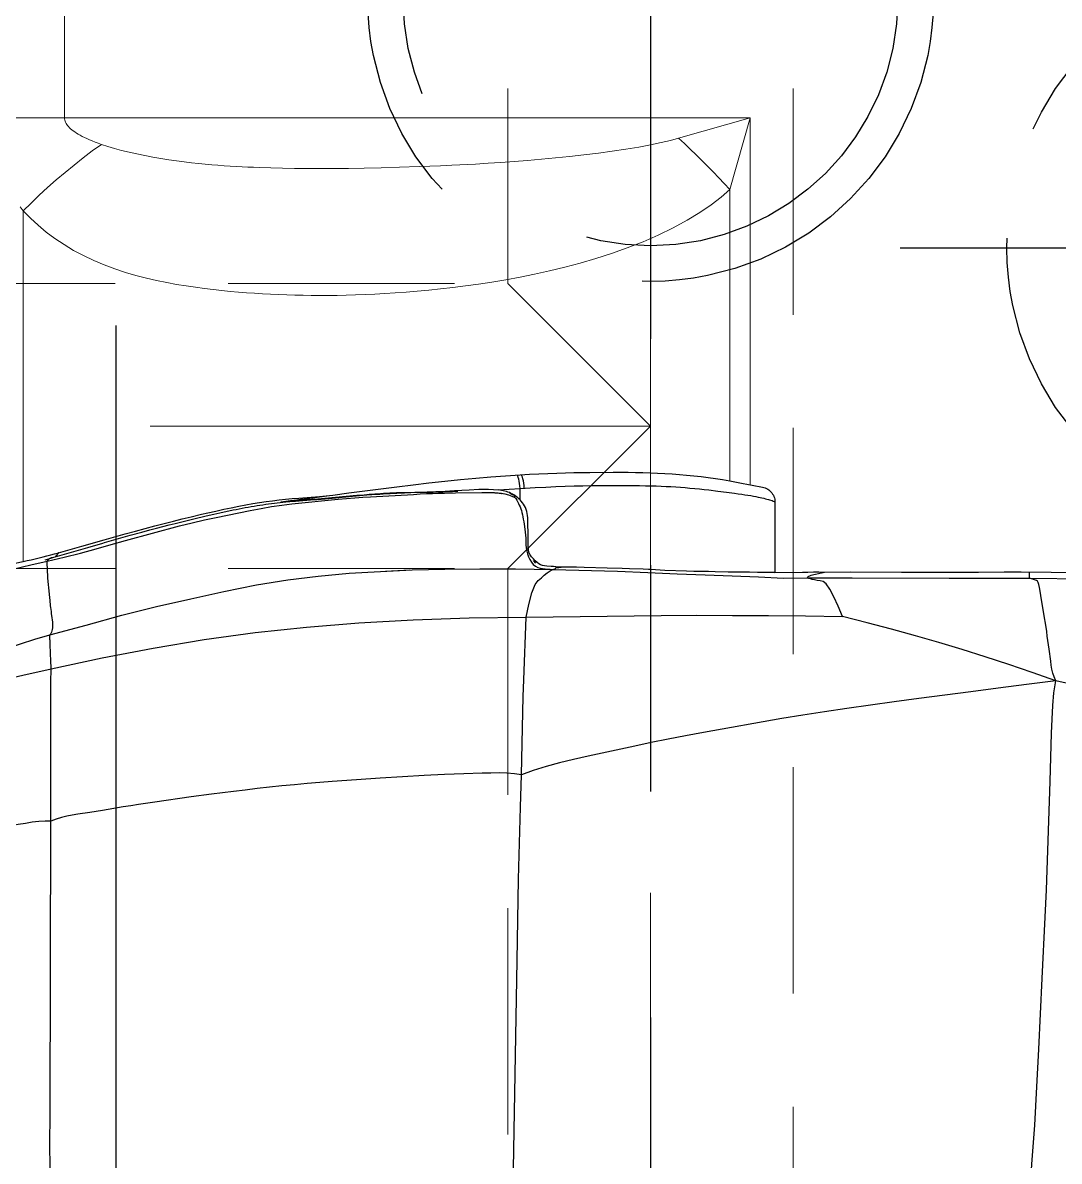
# Model space of a CAD drawing. Header units: inches. Extents: x 133169 to 134399, y -43543 to -42673.
# Drawn here: x 134156.9 to 134185.98, y -42825.94 to -42793.99 of the extents above; entities that cross this region are included whole.
import ezdxf

# ---------------------------------------------------------------- set-up
doc = ezdxf.new("R2010")
doc.units = ezdxf.units.IN
doc.header["$LTSCALE"] = 2
doc.header["$MEASUREMENT"] = 0
for name, pattern in [('ACAD_ISO08W100', [36, 24, -3, 6, -3]), ('CENTER', [50.8, 31.75, -6.35, 6.35, -6.35]), ('DASHED', [0.75, 0.5, -0.25]), ('HIDDEN', [9.525, 6.35, -3.175])]:
    doc.linetypes.add(name, pattern=pattern)
doc.layers.get('0').update_dxf_attribs({"linetype": 'CONTINUOUS'})
for name, color, linetype in [('CAV-COR', 1, 'CONTINUOUS'), ('CL', 1, 'ACAD_ISO08W100'), ('DEFAULT_1', 7, 'CENTER'), ('wr2', 41, 'DASHED')]:
    doc.layers.add(name, color=color, linetype=linetype)
doc.layers.add('WR', color=122, linetype='HIDDEN', lineweight=18)
doc.layers.add('枕位', color=75, linetype='CONTINUOUS', lineweight=15)

# ---------------------------------------------------------------- blocks, each defined once
blk = doc.blocks.new('20160906.181043')
at = {"layer": 'WR', "linetype": 'HIDDEN', "ltscale": 0.5}
for p, q in [((0, -59), (0, 0)), ((-8, -82), (-8, -8)), ((65, -59), (0, -59)), ((0, -82), (0, -67)), ((65, -67), (0, -67))]:
    blk.add_line(p, q, dxfattribs=at)
at = {"layer": 'WR', "linetype": 'CENTER', "ltscale": 0.5}
blk.add_line((-4, -88), (-4, -4), dxfattribs=at)
at = {"layer": 'WR', "linetype": 'ByBlock'}
for p, q in [((-4, -63), (0, -59)), ((0, -67), (-4, -63))]:
    blk.add_line(p, q, dxfattribs=at)
at = {"layer": 'WR', "linetype": 'CENTER', "ltscale": 0.3}
blk.add_line((71, -63), (-4, -63), dxfattribs=at)
blk = doc.blocks.new('20160906.172418')
at = {"layer": 'wr2', "linetype": 'CENTER', "ltscale": 0.15}
for p, q in [((0, -11), (0, 11)), ((11, 0), (-11, 0))]:
    blk.add_line(p, q, dxfattribs=at)
at = {"layer": 'wr2', "linetype": 'HIDDEN', "ltscale": 0.5}
for radius in [8, 5.5, 4]:
    blk.add_circle((0, 0), radius, dxfattribs=at)
blk = doc.blocks.new('20160906.181124')
at = {"layer": 'wr2', "linetype": 'ByBlock'}
blk.add_blockref('20160906.172418', (77, -100), dxfattribs=at)

msp = doc.modelspace()

# ---------------------------------------------------------------- linework, layer by layer
at = {"color": 8, "linetype": 'HIDDEN'}
for radius in [7.938, 6.938]:
    msp.add_circle((134174.511, -42793.306), radius, dxfattribs=at)
at = {"layer": 'CAV-COR', "linetype": 'ByBlock'}
for p, q in [((134172.355, -42806.611), (134172.81, -42806.604)), ((134176.732, -42806.841), (134176.921, -42806.876)), ((134165.028, -42807.315), (134165.424, -42807.264)), ((134165.218, -42807.278), (134165.6, -42807.245)), ((134165.372, -42807.33), (134166.272, -42807.248)), ((134165.384, -42807.344), (134166.349, -42807.256)), ((134166.272, -42807.248), (134166.474, -42807.23)), ((134166.349, -42807.256), (134166.553, -42807.238)), ((134166.474, -42807.23), (134166.619, -42807.218)), ((134166.553, -42807.238), (134166.686, -42807.228)), ((134166.619, -42807.218), (134166.771, -42807.207)), ((134166.653, -42807.289), (134167.857, -42807.22)), ((134166.686, -42807.228), (134166.818, -42807.218)), ((134166.818, -42807.218), (134166.916, -42807.211)), ((134166.916, -42807.211), (134167.013, -42807.204)), ((134167.013, -42807.204), (134167.109, -42807.198)), ((134167.109, -42807.198), (134167.204, -42807.193)), ((134167.204, -42807.193), (134167.298, -42807.188)), ((134167.298, -42807.188), (134167.391, -42807.184)), ((134167.38, -42807.171), (134167.579, -42807.164)), ((134167.391, -42807.184), (134167.483, -42807.181)), ((134167.483, -42807.181), (134167.603, -42807.176)), ((134167.579, -42807.164), (134167.9, -42807.155)), ((134167.603, -42807.176), (134167.781, -42807.171)), ((134167.781, -42807.171), (134168.177, -42807.161)), ((134167.9, -42807.155), (134168.246, -42807.146)), ((134168.177, -42807.161), (134168.415, -42807.155)), ((134168.246, -42807.146), (134168.49, -42807.138)), ((134168.415, -42807.155), (134168.952, -42807.138)), ((134168.49, -42807.138), (134168.744, -42807.128)), ((134168.726, -42807.183), (134169.036, -42807.177)), ((134168.744, -42807.128), (134169.008, -42807.116)), ((134168.952, -42807.138), (134169.047, -42807.135)), ((134169.008, -42807.116), (134169.418, -42807.093)), ((134169.036, -42807.177), (134169.774, -42807.166)), ((134170.118, -42807.172), (134170.125, -42807.173)), ((134170.118, -42807.172), (134170.186, -42807.177)), ((134170.125, -42807.173), (134170.139, -42807.174)), ((134170.147, -42807.174), (134170.167, -42807.176)), ((134170.167, -42807.176), (134170.189, -42807.177)), ((134170.186, -42807.177), (134170.309, -42807.19)), ((134170.189, -42807.177), (134170.213, -42807.18)), ((134170.213, -42807.18), (134170.239, -42807.182)), ((134170.233, -42807.092), (134170.548, -42807.071)), ((134170.309, -42807.19), (134170.379, -42807.201)), ((134170.329, -42807.193), (134170.342, -42807.195)), ((134170.379, -42807.201), (134170.422, -42807.209)), ((134170.422, -42807.209), (134170.526, -42807.236)), ((134170.526, -42807.236), (134170.618, -42807.269)), ((134170.548, -42807.071), (134170.85, -42807.052)), ((134170.574, -42807.2), (134170.562, -42807.19)), ((134170.587, -42807.21), (134170.574, -42807.2)), ((134170.618, -42807.269), (134170.699, -42807.31)), ((134170.638, -42807.229), (134170.636, -42807.228)), ((134170.641, -42807.23), (134170.639, -42807.229)), ((134170.85, -42807.377), (134170.85, -42807.052)), ((134172.843, -42806.976), (134173.274, -42806.973)), ((134173.274, -42806.973), (134173.671, -42806.972)), ((134176.145, -42807.097), (134176.4, -42807.128)), ((134176.4, -42807.128), (134176.644, -42807.158)), ((134177.364, -42806.963), (134177.653, -42807.019)), ((134163.056, -42807.609), (134163.139, -42807.593)), ((134163.139, -42807.593), (134163.222, -42807.578)), ((134163.222, -42807.578), (134163.304, -42807.564)), ((134163.304, -42807.564), (134163.387, -42807.55)), ((134163.387, -42807.55), (134163.469, -42807.536)), ((134163.469, -42807.536), (134163.551, -42807.523)), ((134163.551, -42807.523), (134163.632, -42807.511)), ((134163.632, -42807.511), (134163.714, -42807.5)), ((134163.714, -42807.5), (134163.795, -42807.489)), ((134163.795, -42807.489), (134163.875, -42807.478)), ((134163.875, -42807.478), (134163.956, -42807.469)), ((134163.956, -42807.469), (134164.036, -42807.459)), ((134164.036, -42807.459), (134164.115, -42807.451)), ((134164.115, -42807.451), (134164.195, -42807.443)), ((134164.139, -42807.43), (134164.275, -42807.411)), ((134164.159, -42807.429), (134164.183, -42807.426)), ((134164.165, -42807.523), (134164.446, -42807.49)), ((134164.183, -42807.426), (134164.337, -42807.413)), ((134164.195, -42807.443), (134164.274, -42807.435)), ((134164.274, -42807.435), (134164.392, -42807.425)), ((134164.275, -42807.411), (134164.404, -42807.393)), ((134164.337, -42807.413), (134164.454, -42807.403)), ((134164.392, -42807.425), (134164.549, -42807.412)), ((134164.404, -42807.393), (134164.582, -42807.37)), ((134164.454, -42807.403), (134164.638, -42807.388)), ((134164.549, -42807.412), (134164.972, -42807.379)), ((134164.582, -42807.37), (134164.687, -42807.357)), ((134164.638, -42807.388), (134165.004, -42807.36)), ((134164.646, -42807.323), (134165.218, -42807.278)), ((134164.687, -42807.357), (134164.877, -42807.334)), ((134164.877, -42807.334), (134165.028, -42807.315)), ((134164.972, -42807.379), (134165.161, -42807.364)), ((134165.004, -42807.36), (134165.176, -42807.346)), ((134165.161, -42807.364), (134165.384, -42807.344)), ((134165.176, -42807.346), (134165.372, -42807.33)), ((134178.002, -42807.429), (134178.002, -42809.418)), ((134161.394, -42807.98), (134161.696, -42807.908)), ((134161.617, -42807.849), (134161.909, -42807.78)), ((134161.696, -42807.908), (134162.04, -42807.826)), ((134162.04, -42807.826), (134162.254, -42807.777)), ((134162.254, -42807.777), (134162.424, -42807.739)), ((134162.424, -42807.739), (134162.551, -42807.711)), ((134162.551, -42807.711), (134162.678, -42807.684)), ((134162.678, -42807.684), (134162.804, -42807.658)), ((134162.804, -42807.658), (134162.888, -42807.641)), ((134162.888, -42807.641), (134162.972, -42807.625)), ((134162.972, -42807.625), (134163.056, -42807.609)), ((134160.238, -42808.28), (134160.465, -42808.218)), ((134160.465, -42808.218), (134160.645, -42808.17)), ((134160.645, -42808.17), (134160.824, -42808.123)), ((134160.824, -42808.123), (134161, -42808.078)), ((134161, -42808.078), (134161.176, -42808.034)), ((134161.176, -42808.034), (134161.394, -42807.98)), ((134158.557, -42808.676), (134159.182, -42808.498)), ((134159.192, -42808.573), (134159.914, -42808.369)), ((134159.914, -42808.369), (134160.238, -42808.28)), ((134157.874, -42808.957), (134158.722, -42808.708)), ((134157.896, -42808.862), (134158.557, -42808.676)), ((134155.89, -42809.315), (134156.911, -42809.104)), ((134157.124, -42809.197), (134157.578, -42809.093)), ((134157.523, -42809.054), (134157.589, -42809.037)), ((134157.589, -42809.037), (134157.654, -42809.02)), ((134157.654, -42809.02), (134157.711, -42809.004)), ((134157.711, -42809.004), (134157.769, -42808.987)), ((134157.717, -42808.999), (134157.715, -42809)), ((134157.769, -42808.987), (134157.874, -42808.957)), ((134171.283, -42809.152), (134171.284, -42809.153)), ((134171.285, -42809.153), (134171.285, -42809.154)), ((134157.582, -42809.332), (134157.584, -42809.399)), ((134166.935, -42809.384), (134167.819, -42809.343)), ((134167.073, -42809.375), (134167.753, -42809.343)), ((134167.755, -42809.343), (134167.757, -42809.343)), ((134171.766, -42809.325), (134173.58, -42809.375)), ((134173.297, -42809.288), (134172.653, -42809.269)), ((134173.58, -42809.375), (134174.436, -42809.409)), ((134174.301, -42809.324), (134173.921, -42809.313)), ((134174.458, -42809.33), (134174.301, -42809.324)), ((134174.436, -42809.409), (134175.257, -42809.452)), ((134175.521, -42809.376), (134174.91, -42809.353)), ((134175.726, -42809.383), (134175.521, -42809.376)), ((134175.93, -42809.386), (134175.726, -42809.383)), ((134178.002, -42809.418), (134178.774, -42809.402)), ((134178.774, -42809.402), (134178.874, -42809.4)), ((134179.39, -42809.4), (134180.113, -42809.399)), ((134180.113, -42809.399), (134181.556, -42809.402)), ((134181.556, -42809.402), (134182.274, -42809.402)), ((134182.274, -42809.402), (134182.951, -42809.404)), ((134182.951, -42809.404), (134183.71, -42809.403)), ((134183.71, -42809.403), (134184.429, -42809.399)), ((134184.429, -42809.399), (134184.908, -42809.399)), ((134184.908, -42809.399), (134185.755, -42809.403)), ((134185.147, -42809.535), (134185.147, -42809.4)), ((134157.611, -42809.761), (134157.617, -42809.83)), ((134157.617, -42809.83), (134157.637, -42810.027)), ((134178.926, -42809.565), (134180.171, -42809.565)), ((134180.171, -42809.565), (134182.893, -42809.577)), ((134182.893, -42809.577), (134185.147, -42809.576)), ((134157.637, -42810.027), (134157.653, -42810.201)), ((134185.546, -42810.572), (134185.464, -42810.058)), ((134170.952, -42812.423), (134171.017, -42810.663)), ((134157.674, -42811.617), (134157.668, -42811.488)), ((134157.676, -42811.664), (134157.674, -42811.617)), ((134157.686, -42811.931), (134157.681, -42811.816)), ((134157.687, -42812.494), (134157.692, -42812.116)), ((134157.681, -42814.201), (134157.687, -42812.494)), ((134170.939, -42812.891), (134170.952, -42812.423)), ((134170.888, -42815.091), (134170.939, -42812.891)), ((134185.727, -42815.276), (134185.765, -42813.924)), ((134166.265, -42815.229), (134165.582, -42815.279)), ((134166.922, -42815.184), (134166.265, -42815.229)), ((134167.553, -42815.146), (134166.922, -42815.184)), ((134168.155, -42815.113), (134167.553, -42815.146)), ((134168.729, -42815.086), (134168.155, -42815.113)), ((134169.273, -42815.064), (134168.729, -42815.086)), ((134160.599, -42815.858), (134160.141, -42815.925)), ((134161.622, -42815.713), (134160.599, -42815.858)), ((134157.665, -42824.648), (134157.683, -42816.391)), ((134170.764, -42820.303), (134170.81, -42818.017)), ((134170.67, -42826.15), (134170.764, -42820.303)), ((134157.66, -42825.416), (134157.665, -42824.648))]:
    msp.add_line(p, q, dxfattribs=at)
for points in [[(134170.85, -42806.673), (134171.118, -42806.657), (134171.379, -42806.644), (134171.633, -42806.632), (134171.88, -42806.623), (134172.12, -42806.616), (134172.355, -42806.611)], [(134172.81, -42806.604), (134173.463, -42806.6), (134173.674, -42806.6), (134173.884, -42806.601), (134174.092, -42806.603), (134174.298, -42806.607), (134174.504, -42806.614)], [(134174.504, -42806.614), (134174.709, -42806.622), (134174.914, -42806.633), (134175.117, -42806.646), (134175.321, -42806.661), (134175.523, -42806.679), (134175.726, -42806.7), (134175.927, -42806.723), (134176.129, -42806.748), (134176.33, -42806.776), (134176.532, -42806.807), (134176.732, -42806.841)], [(134166.497, -42807.122), (134167.396, -42807.007), (134167.847, -42806.952), (134168.293, -42806.899), (134168.737, -42806.849), (134169.176, -42806.803), (134169.608, -42806.763), (134170.03, -42806.728), (134170.444, -42806.698), (134170.85, -42806.673)], [(134170.826, -42806.851), (134170.814, -42806.794), (134170.8, -42806.744), (134170.784, -42806.704), (134170.774, -42806.686)], [(134170.85, -42807.052), (134170.844, -42806.983), (134170.836, -42806.915), (134170.826, -42806.851)], [(134170.945, -42806.844), (134170.932, -42806.787), (134170.917, -42806.737), (134170.901, -42806.697), (134170.886, -42806.671)], [(134170.969, -42807.046), (134170.964, -42806.976), (134170.956, -42806.908), (134170.945, -42806.844)], [(134176.921, -42806.876), (134177.113, -42806.912), (134177.21, -42806.931), (134177.364, -42806.963)], [(134165.6, -42807.245), (134166.048, -42807.182), (134166.497, -42807.122)], [(134166.771, -42807.207), (134166.932, -42807.196), (134167.016, -42807.19), (134167.103, -42807.185), (134167.193, -42807.18), (134167.285, -42807.176), (134167.38, -42807.171)], [(134167.857, -42807.22), (134168.043, -42807.21), (134168.223, -42807.201), (134168.397, -42807.193), (134168.565, -42807.187), (134168.726, -42807.183)], [(134169.047, -42807.135), (134169.101, -42807.134), (134169.104, -42807.134)], [(134169.418, -42807.093), (134169.694, -42807.077), (134169.831, -42807.073), (134169.95, -42807.075)], [(134169.774, -42807.166), (134169.917, -42807.166), (134170.055, -42807.169), (134170.118, -42807.172)], [(134169.95, -42807.075), (134169.966, -42807.075), (134170.1, -42807.081), (134170.232, -42807.092)], [(134170.51, -42807.157), (134170.468, -42807.143), (134170.424, -42807.13), (134170.379, -42807.119), (134170.332, -42807.109), (134170.284, -42807.1), (134170.234, -42807.092)], [(134170.265, -42807.185), (134170.278, -42807.186), (134170.29, -42807.188), (134170.303, -42807.19), (134170.316, -42807.191), (134170.329, -42807.193)], [(134170.363, -42807.198), (134170.373, -42807.2), (134170.379, -42807.201)], [(134170.667, -42807.234), (134170.634, -42807.214), (134170.593, -42807.192), (134170.552, -42807.173), (134170.51, -42807.157)], [(134170.654, -42807.235), (134170.641, -42807.23), (134170.621, -42807.224), (134170.603, -42807.218), (134170.587, -42807.21)], [(134170.636, -42807.228), (134170.636, -42807.228), (134170.637, -42807.229), (134170.639, -42807.229), (134170.641, -42807.23)], [(134170.643, -42807.231), (134170.646, -42807.232), (134170.648, -42807.233), (134170.65, -42807.234)], [(134170.699, -42807.31), (134170.697, -42807.283), (134170.689, -42807.262), (134170.676, -42807.248), (134170.665, -42807.241)], [(134170.85, -42807.377), (134170.817, -42807.346), (134170.783, -42807.317), (134170.748, -42807.289), (134170.711, -42807.262), (134170.673, -42807.237), (134170.667, -42807.234)], [(134170.85, -42807.052), (134171.276, -42807.029), (134171.57, -42807.015), (134171.85, -42807.003), (134172.116, -42806.993), (134172.37, -42806.986), (134172.613, -42806.98), (134172.843, -42806.976)], [(134173.671, -42806.972), (134174.035, -42806.973), (134174.204, -42806.974), (134174.367, -42806.977), (134174.52, -42806.98), (134174.667, -42806.985), (134174.809, -42806.99), (134174.947, -42806.997), (134175.082, -42807.004), (134175.216, -42807.013), (134175.349, -42807.022), (134175.483, -42807.032), (134175.616, -42807.044), (134175.749, -42807.056), (134175.882, -42807.069), (134176.014, -42807.083), (134176.145, -42807.097)], [(134176.644, -42807.158), (134176.868, -42807.188), (134176.972, -42807.203), (134177.07, -42807.217), (134177.161, -42807.23), (134177.245, -42807.244), (134177.324, -42807.257), (134177.397, -42807.27), (134177.464, -42807.283), (134177.526, -42807.295), (134177.584, -42807.307), (134177.638, -42807.319), (134177.688, -42807.331), (134177.734, -42807.343), (134177.776, -42807.354), (134177.816, -42807.365), (134177.853, -42807.376), (134177.887, -42807.387), (134177.919, -42807.397), (134177.949, -42807.408), (134177.976, -42807.418), (134178.002, -42807.429)], [(134177.653, -42807.019), (134177.692, -42807.029), (134177.729, -42807.041), (134177.743, -42807.047)], [(134177.743, -42807.047), (134177.764, -42807.057), (134177.798, -42807.075), (134177.831, -42807.097), (134177.861, -42807.121), (134177.889, -42807.149), (134177.915, -42807.179), (134177.937, -42807.211), (134177.957, -42807.245), (134177.973, -42807.281), (134177.986, -42807.317), (134177.995, -42807.354), (134178, -42807.391), (134178.002, -42807.429)], [(134161.909, -42807.78), (134162.087, -42807.739), (134162.313, -42807.688), (134162.534, -42807.64), (134162.748, -42807.595), (134162.955, -42807.553), (134163.156, -42807.515), (134163.351, -42807.481), (134163.539, -42807.45), (134163.722, -42807.423), (134163.904, -42807.398), (134164.088, -42807.375), (134164.272, -42807.356), (134164.457, -42807.339), (134164.646, -42807.323)], [(134162.325, -42807.867), (134163.278, -42807.671), (134163.581, -42807.613), (134163.877, -42807.563), (134164.165, -42807.523)], [(134164.14, -42807.43), (134164.144, -42807.43), (134164.15, -42807.429), (134164.159, -42807.429)], [(134164.446, -42807.49), (134165.745, -42807.359), (134165.983, -42807.337), (134166.213, -42807.318), (134166.436, -42807.302), (134166.653, -42807.289)], [(134170.699, -42807.31), (134170.728, -42807.341), (134170.755, -42807.38), (134170.781, -42807.425)], [(134170.781, -42807.425), (134170.805, -42807.474), (134170.828, -42807.523), (134170.849, -42807.572), (134170.868, -42807.623), (134170.886, -42807.677), (134170.903, -42807.733), (134170.917, -42807.793), (134170.93, -42807.856), (134170.941, -42807.921), (134170.952, -42807.988), (134170.962, -42808.056)], [(134171.071, -42808.075), (134171.07, -42808.007), (134171.068, -42807.94), (134171.064, -42807.877), (134171.058, -42807.815), (134171.05, -42807.755), (134171.038, -42807.698), (134171.022, -42807.644), (134171.002, -42807.593), (134170.978, -42807.544), (134170.95, -42807.499), (134170.919, -42807.455), (134170.885, -42807.415), (134170.85, -42807.377)], [(134159.182, -42808.498), (134159.773, -42808.331), (134160.057, -42808.252), (134160.333, -42808.176), (134160.603, -42808.104), (134160.866, -42808.035), (134161.123, -42807.97), (134161.373, -42807.908), (134161.617, -42807.849)], [(134159.781, -42808.515), (134161.295, -42808.106), (134161.649, -42808.017), (134161.992, -42807.938), (134162.325, -42807.867)], [(134170.962, -42808.056), (134170.983, -42808.201), (134170.994, -42808.28), (134171.003, -42808.362), (134171.009, -42808.45), (134171.016, -42808.633)], [(134171.075, -42808.607), (134171.073, -42808.292), (134171.071, -42808.075)], [(134157.578, -42809.093), (134158.061, -42808.985), (134158.516, -42808.872), (134158.953, -42808.752), (134159.375, -42808.63), (134159.781, -42808.515)], [(134156.911, -42809.104), (134157.024, -42809.079), (134157.136, -42809.054), (134157.248, -42809.028), (134157.358, -42809.002), (134157.467, -42808.975), (134157.576, -42808.948), (134157.683, -42808.92), (134157.79, -42808.891), (134157.896, -42808.862)], [(134157.896, -42808.862), (134157.893, -42808.865), (134157.891, -42808.869), (134157.888, -42808.873), (134157.886, -42808.876), (134157.882, -42808.884)], [(134158.722, -42808.708), (134159.141, -42808.588), (134159.192, -42808.573)], [(134171.016, -42808.633), (134171.023, -42808.724), (134171.036, -42808.812), (134171.059, -42808.894)], [(134171.726, -42809.242), (134171.6, -42809.236), (134171.539, -42809.229), (134171.481, -42809.217), (134171.426, -42809.196), (134171.375, -42809.166), (134171.325, -42809.129), (134171.275, -42809.084), (134171.224, -42809.034), (134171.173, -42808.978), (134171.13, -42808.917), (134171.099, -42808.848), (134171.082, -42808.77), (134171.077, -42808.688), (134171.075, -42808.607)], [(134157.578, -42809.093), (134157.576, -42809.1), (134157.575, -42809.113), (134157.574, -42809.13)], [(134157.574, -42809.13), (134157.574, -42809.151), (134157.575, -42809.174), (134157.576, -42809.2), (134157.58, -42809.282)], [(134157.681, -42809.012), (134157.674, -42809.015), (134157.666, -42809.018), (134157.66, -42809.021), (134157.653, -42809.025), (134157.646, -42809.028), (134157.64, -42809.032), (134157.635, -42809.035), (134157.628, -42809.04), (134157.619, -42809.047), (134157.609, -42809.055), (134157.6, -42809.064), (134157.592, -42809.073), (134157.585, -42809.082), (134157.579, -42809.091)], [(134157.715, -42809), (134157.712, -42809.001), (134157.704, -42809.003), (134157.696, -42809.006), (134157.688, -42809.009), (134157.681, -42809.012)], [(134157.831, -42808.946), (134157.829, -42808.947), (134157.827, -42808.949), (134157.825, -42808.95), (134157.824, -42808.952), (134157.823, -42808.953), (134157.822, -42808.955), (134157.822, -42808.956), (134157.822, -42808.958), (134157.823, -42808.959), (134157.824, -42808.961), (134157.825, -42808.962), (134157.825, -42808.964), (134157.825, -42808.965), (134157.824, -42808.967), (134157.823, -42808.968), (134157.821, -42808.97), (134157.819, -42808.971), (134157.816, -42808.973), (134157.812, -42808.974), (134157.808, -42808.976), (134157.803, -42808.978), (134157.8, -42808.979)], [(134157.882, -42808.884), (134157.879, -42808.887), (134157.877, -42808.891), (134157.875, -42808.894), (134157.873, -42808.897), (134157.87, -42808.9), (134157.868, -42808.902), (134157.865, -42808.905), (134157.863, -42808.907), (134157.86, -42808.91), (134157.858, -42808.912), (134157.856, -42808.914), (134157.854, -42808.916), (134157.853, -42808.919), (134157.852, -42808.921), (134157.851, -42808.923), (134157.85, -42808.925), (134157.85, -42808.928), (134157.849, -42808.93), (134157.848, -42808.932), (134157.847, -42808.934), (134157.845, -42808.936), (134157.843, -42808.937), (134157.841, -42808.939), (134157.839, -42808.941), (134157.836, -42808.942), (134157.831, -42808.946)], [(134171.059, -42808.894), (134171.089, -42808.972), (134171.126, -42809.049), (134171.169, -42809.124), (134171.219, -42809.191)], [(134171.215, -42809.074), (134171.281, -42809.149), (134171.283, -42809.151)], [(134171.219, -42809.191), (134171.279, -42809.24), (134171.344, -42809.273), (134171.412, -42809.294), (134171.481, -42809.306), (134171.551, -42809.313), (134171.623, -42809.318), (134171.695, -42809.322), (134171.766, -42809.325)], [(134149.231, -42811.235), (134149.904, -42811.096), (134150.568, -42810.947), (134151.221, -42810.791), (134151.847, -42810.628), (134152.45, -42810.462), (134153.033, -42810.298), (134153.598, -42810.134), (134154.144, -42809.972), (134154.669, -42809.811), (134155.178, -42809.66), (134155.678, -42809.532), (134156.173, -42809.422), (134156.657, -42809.312), (134157.124, -42809.197)], [(134157.58, -42809.282), (134157.581, -42809.308), (134157.582, -42809.332)], [(134157.584, -42809.399), (134157.585, -42809.422), (134157.586, -42809.446), (134157.588, -42809.472), (134157.589, -42809.501), (134157.592, -42809.531), (134157.594, -42809.563), (134157.611, -42809.761)], [(134157.657, -42811.166), (134158.676, -42810.89), (134159.672, -42810.615), (134160.653, -42810.372), (134161.609, -42810.149), (134162.539, -42809.943), (134163.451, -42809.764), (134164.331, -42809.624), (134165.187, -42809.512), (134166.055, -42809.434), (134166.935, -42809.384)], [(134167.819, -42809.343), (134168.743, -42809.32), (134169.717, -42809.31), (134170.726, -42809.311), (134171.766, -42809.325)], [(134171.017, -42810.663), (134171.097, -42810.312), (134171.182, -42809.986), (134171.272, -42809.752), (134171.362, -42809.64), (134171.448, -42809.563), (134171.53, -42809.493), (134171.611, -42809.427), (134171.69, -42809.371), (134171.766, -42809.325)], [(134171.999, -42809.262), (134171.926, -42809.26), (134171.856, -42809.254), (134171.79, -42809.248), (134171.726, -42809.242)], [(134171.766, -42809.325), (134171.821, -42809.309), (134171.846, -42809.297), (134171.858, -42809.287), (134171.886, -42809.277), (134171.936, -42809.269), (134171.999, -42809.262)], [(134172.653, -42809.269), (134172.436, -42809.264), (134172.218, -42809.261), (134171.999, -42809.262)], [(134173.921, -42809.313), (134173.716, -42809.306), (134173.297, -42809.288)], [(134174.91, -42809.353), (134174.516, -42809.333), (134174.458, -42809.33)], [(134175.257, -42809.452), (134176.044, -42809.483), (134176.805, -42809.506), (134177.54, -42809.532), (134178.246, -42809.568), (134178.926, -42809.565)], [(134176.328, -42809.391), (134176.133, -42809.388), (134175.93, -42809.386)], [(134177.153, -42809.407), (134176.858, -42809.405), (134176.691, -42809.402), (134176.328, -42809.391)], [(134177.508, -42809.412), (134177.283, -42809.408), (134177.153, -42809.407)], [(134177.769, -42809.412), (134177.605, -42809.412), (134177.508, -42809.412)], [(134177.865, -42809.412), (134177.838, -42809.412), (134177.769, -42809.412)], [(134178.002, -42809.418), (134177.955, -42809.415), (134177.9, -42809.413), (134177.865, -42809.412)], [(134178.874, -42809.4), (134178.928, -42809.4), (134179.082, -42809.399), (134179.237, -42809.399), (134179.39, -42809.4)], [(134178.926, -42809.565), (134178.917, -42809.551), (134178.92, -42809.538), (134178.934, -42809.526), (134178.955, -42809.515), (134178.983, -42809.503), (134179.016, -42809.491)], [(134179.016, -42809.491), (134179.093, -42809.469), (134179.136, -42809.458), (134179.222, -42809.44)], [(134179.222, -42809.44), (134179.265, -42809.43), (134179.308, -42809.421), (134179.351, -42809.411), (134179.39, -42809.4)], [(134185.755, -42809.403), (134186.674, -42809.413), (134186.981, -42809.418), (134187.287, -42809.424), (134187.593, -42809.432), (134187.898, -42809.443), (134188.201, -42809.456), (134188.503, -42809.472), (134188.804, -42809.49), (134189.103, -42809.509)], [(134179.896, -42810.649), (134179.771, -42810.362), (134179.649, -42810.097), (134179.543, -42809.877), (134179.436, -42809.733), (134179.353, -42809.665), (134179.27, -42809.646), (134179.188, -42809.635), (134179.115, -42809.621), (134179.05, -42809.608), (134178.995, -42809.593), (134178.953, -42809.579), (134178.926, -42809.565)], [(134185.147, -42809.576), (134185.145, -42809.561), (134185.147, -42809.548), (134185.147, -42809.535)], [(134185.464, -42810.058), (134185.443, -42809.94), (134185.423, -42809.835), (134185.403, -42809.751), (134185.384, -42809.692), (134185.365, -42809.656), (134185.341, -42809.638), (134185.313, -42809.63), (134185.285, -42809.624), (134185.259, -42809.614), (134185.233, -42809.604), (134185.204, -42809.595), (134185.172, -42809.586), (134185.147, -42809.576)], [(134185.147, -42809.576), (134186.683, -42809.59), (134188.248, -42809.634), (134189.839, -42809.738), (134191.453, -42809.863), (134193.095, -42810.019), (134194.774, -42810.183), (134196.492, -42810.377)], [(134157.653, -42810.201), (134157.658, -42810.248), (134157.663, -42810.297), (134157.669, -42810.348), (134157.675, -42810.4), (134157.682, -42810.454), (134157.689, -42810.51), (134157.697, -42810.568), (134157.716, -42810.685)], [(134157.716, -42810.685), (134157.724, -42810.745), (134157.73, -42810.804), (134157.733, -42810.862), (134157.732, -42810.917), (134157.728, -42810.967), (134157.72, -42811.012), (134157.71, -42811.053), (134157.698, -42811.09), (134157.686, -42811.122), (134157.672, -42811.148), (134157.657, -42811.166)], [(134157.692, -42812.116), (134159.127, -42811.808), (134160.558, -42811.534), (134161.989, -42811.294), (134163.414, -42811.096), (134164.854, -42810.944), (134166.329, -42810.825), (134167.853, -42810.74), (134169.417, -42810.69), (134171.017, -42810.663)], [(134171.017, -42810.663), (134174.806, -42810.618), (134175.8, -42810.615), (134176.807, -42810.62), (134177.825, -42810.618), (134178.855, -42810.629), (134179.896, -42810.649)], [(134185.887, -42812.454), (134185.222, -42812.216), (134184.56, -42811.994), (134183.9, -42811.779), (134183.25, -42811.573), (134182.601, -42811.379), (134181.943, -42811.19), (134181.27, -42811.003), (134180.588, -42810.822), (134179.896, -42810.649)], [(134185.644, -42811.197), (134185.627, -42811.073), (134185.608, -42810.949), (134185.546, -42810.572)], [(134154.608, -42812.05), (134155.325, -42811.877), (134155.694, -42811.779), (134156.066, -42811.667), (134156.444, -42811.543), (134156.834, -42811.414), (134157.239, -42811.285), (134157.657, -42811.166)], [(134157.66, -42811.235), (134157.659, -42811.203), (134157.659, -42811.194), (134157.66, -42811.188), (134157.66, -42811.181), (134157.657, -42811.166)], [(134157.668, -42811.488), (134157.661, -42811.319), (134157.66, -42811.293), (134157.66, -42811.271), (134157.66, -42811.252), (134157.66, -42811.235)], [(134185.692, -42811.561), (134185.676, -42811.441), (134185.644, -42811.197)], [(134157.681, -42811.816), (134157.679, -42811.763), (134157.676, -42811.664)], [(134185.887, -42812.454), (134185.832, -42812.346), (134185.795, -42812.237), (134185.772, -42812.127), (134185.756, -42812.016), (134185.742, -42811.905), (134185.692, -42811.561)], [(134157.692, -42812.116), (134157.69, -42812.052), (134157.686, -42811.931)], [(134153.874, -42813.039), (134155.361, -42812.662), (134156.123, -42812.475), (134156.901, -42812.294), (134157.692, -42812.116)], [(134185.887, -42812.454), (134185.061, -42812.554), (134184.267, -42812.657), (134183.497, -42812.76), (134182.036, -42812.949)], [(134185.765, -42813.924), (134185.777, -42813.525), (134185.794, -42813.147), (134185.824, -42812.789), (134185.887, -42812.454)], [(134198.966, -42816.231), (134197.709, -42815.793), (134196.4, -42815.361), (134195.045, -42814.923), (134193.651, -42814.502), (134192.211, -42814.08), (134190.713, -42813.653), (134189.155, -42813.231), (134187.546, -42812.83), (134185.887, -42812.454)], [(134182.036, -42812.949), (134181.342, -42813.043), (134180.022, -42813.23)], [(134180.022, -42813.23), (134179.392, -42813.323), (134178.781, -42813.417), (134178.19, -42813.515), (134176.001, -42813.904)], [(134176.001, -42813.904), (134175.494, -42813.998), (134175.003, -42814.093), (134174.527, -42814.188), (134174.066, -42814.285), (134172.759, -42814.565)], [(134157.683, -42816.391), (134157.68, -42815.772), (134157.681, -42814.201)], [(134172.759, -42814.565), (134172.35, -42814.658), (134171.956, -42814.753), (134171.578, -42814.855), (134171.221, -42814.967), (134170.888, -42815.091)], [(134170.888, -42815.091), (134170.692, -42815.063), (134170.483, -42815.047), (134170.262, -42815.04), (134170.028, -42815.041), (134169.785, -42815.047), (134169.273, -42815.064)], [(134170.81, -42818.017), (134170.862, -42816.001), (134170.888, -42815.091)], [(134165.582, -42815.279), (134165.231, -42815.307), (134164.879, -42815.337), (134164.525, -42815.37), (134164.17, -42815.405), (134163.82, -42815.441), (134163.476, -42815.479), (134163.138, -42815.518), (134162.812, -42815.557), (134162.498, -42815.596), (134162.195, -42815.636), (134161.622, -42815.713)], [(134185.586, -42819.09), (134185.619, -42818.318), (134185.727, -42815.276)], [(134158.446, -42816.197), (134158.287, -42816.224), (134158.132, -42816.256), (134157.979, -42816.293), (134157.83, -42816.338), (134157.683, -42816.391)], [(134159.133, -42816.089), (134158.952, -42816.119), (134158.778, -42816.146), (134158.446, -42816.197)], [(134160.141, -42815.925), (134159.924, -42815.958), (134159.715, -42815.992), (134159.133, -42816.089)], [(134157.683, -42816.391), (134157.521, -42816.392), (134157.347, -42816.403), (134157.163, -42816.424), (134156.97, -42816.453), (134156.769, -42816.488), (134156.563, -42816.527), (134156.138, -42816.609)], [(134185.407, -42822.789), (134185.502, -42820.803), (134185.586, -42819.09)], [(134185.147, -42827.143), (134185.212, -42826.022), (134185.289, -42824.924), (134185.352, -42823.848), (134185.407, -42822.789)], [(134157.596, -42827.034), (134157.636, -42826.815), (134157.657, -42826.593), (134157.666, -42826.366), (134157.665, -42826.136), (134157.661, -42825.902), (134157.659, -42825.662), (134157.66, -42825.416)]]:
    msp.add_lwpolyline(points, dxfattribs=at)
at = {"layer": 'CL', "color": 7, "linetype": 'CENTER', "ltscale": 0.5}
msp.add_line((134174.511, -42720.306), (134174.511, -43120.306), dxfattribs=at)
at = {"layer": 'DEFAULT_1', "color": 2, "linetype": 'CENTER', "ltscale": 0.5}
msp.add_line((134159.511, -42802.484), (134159.511, -42898.127), dxfattribs=at)
at = {"layer": '枕位', "linetype": 'ByBlock'}
for p, q in [((134158.066, -42780.306), (134158.066, -42796.651)), ((134155.874, -42796.651), (134177.307, -42796.651)), ((134175.296, -42797.226), (134177.307, -42796.651)), ((134176.732, -42798.662), (134177.307, -42796.651)), ((134177.307, -42806.951), (134177.307, -42796.651)), ((134168.022, -42798.024), (134168.619, -42798)), ((134163.861, -42798.059), (134164.188, -42798.067)), ((134164.188, -42798.067), (134164.523, -42798.072)), ((134164.523, -42798.072), (134164.87, -42798.075)), ((134164.87, -42798.075), (134165.234, -42798.076)), ((134165.234, -42798.076), (134165.62, -42798.075)), ((134165.62, -42798.075), (134166.032, -42798.072)), ((134166.032, -42798.072), (134166.475, -42798.065)), ((134166.475, -42798.065), (134166.952, -42798.056)), ((134166.952, -42798.056), (134167.467, -42798.042)), ((134167.467, -42798.042), (134168.022, -42798.024)), ((134176.732, -42806.841), (134176.732, -42798.662)), ((134156.911, -42799.264), (134156.911, -42809.104))]:
    msp.add_line(p, q, dxfattribs=at)
for points in [[(134158.066, -42796.651), (134158.068, -42796.684), (134158.074, -42796.717), (134158.083, -42796.749), (134158.095, -42796.78), (134158.111, -42796.811), (134158.131, -42796.841), (134158.153, -42796.871), (134158.178, -42796.901), (134158.207, -42796.931), (134158.239, -42796.961), (134158.274, -42796.99), (134158.313, -42797.02), (134158.355, -42797.051), (134158.401, -42797.081), (134158.451, -42797.111), (134158.506, -42797.142), (134158.564, -42797.174), (134158.627, -42797.205), (134158.695, -42797.237), (134158.768, -42797.269), (134158.845, -42797.301), (134158.926, -42797.333), (134159.012, -42797.365), (134159.103, -42797.398)], [(134169.602, -42797.95), (134169.951, -42797.929), (134170.312, -42797.906), (134170.682, -42797.879), (134171.061, -42797.85), (134171.448, -42797.817), (134171.842, -42797.781), (134172.239, -42797.74), (134172.642, -42797.695), (134173.047, -42797.645), (134173.438, -42797.592), (134173.817, -42797.534), (134174.182, -42797.473), (134174.514, -42797.411), (134174.807, -42797.349), (134175.068, -42797.288), (134175.296, -42797.226)], [(134176.732, -42798.662), (134176.58, -42798.498), (134176.426, -42798.334), (134176.269, -42798.171), (134176.11, -42798.009), (134175.949, -42797.848), (134175.787, -42797.689), (134175.624, -42797.532), (134175.46, -42797.378), (134175.296, -42797.226)], [(134156.911, -42799.264), (134157.131, -42799.045), (134157.359, -42798.826), (134157.594, -42798.609), (134157.836, -42798.395), (134158.083, -42798.185), (134158.334, -42797.979), (134158.589, -42797.779), (134158.845, -42797.585), (134159.103, -42797.398)], [(134159.103, -42797.398), (134159.284, -42797.457), (134159.473, -42797.513), (134159.671, -42797.567), (134159.88, -42797.619), (134160.099, -42797.669), (134160.319, -42797.715), (134160.543, -42797.757), (134160.768, -42797.796), (134160.991, -42797.831), (134161.209, -42797.863), (134161.423, -42797.891), (134161.63, -42797.916), (134161.826, -42797.938), (134162.014, -42797.956), (134162.197, -42797.973), (134162.374, -42797.987), (134162.546, -42797.999), (134162.715, -42798.01), (134162.883, -42798.02), (134163.048, -42798.029), (134163.212, -42798.036), (134163.375, -42798.043), (134163.537, -42798.049), (134163.861, -42798.059)], [(134168.619, -42798), (134168.935, -42797.986), (134169.602, -42797.95)], [(134156.911, -42799.264), (134157.11, -42799.472), (134157.324, -42799.67), (134157.551, -42799.86), (134157.796, -42800.041), (134158.054, -42800.213), (134158.323, -42800.374), (134158.602, -42800.522), (134158.89, -42800.659), (134159.182, -42800.783), (134159.478, -42800.894), (134159.777, -42800.993), (134160.073, -42801.08), (134160.364, -42801.155), (134160.653, -42801.22), (134160.935, -42801.277), (134161.211, -42801.327), (134161.48, -42801.37), (134161.741, -42801.409), (134161.994, -42801.443), (134162.24, -42801.473), (134162.48, -42801.5), (134162.716, -42801.524), (134162.947, -42801.544), (134163.176, -42801.563), (134163.402, -42801.579), (134163.627, -42801.593), (134163.852, -42801.605), (134164.077, -42801.615), (134164.302, -42801.624), (134164.53, -42801.63), (134164.76, -42801.635), (134164.993, -42801.638), (134165.23, -42801.639), (134165.473, -42801.638), (134165.719, -42801.636), (134165.973, -42801.631), (134166.232, -42801.623), (134166.499, -42801.614), (134166.774, -42801.601), (134167.057, -42801.586), (134167.349, -42801.568), (134167.651, -42801.546), (134167.964, -42801.52), (134168.286, -42801.491), (134168.619, -42801.457), (134168.962, -42801.417), (134169.317, -42801.373), (134169.683, -42801.322), (134170.061, -42801.264), (134170.45, -42801.199), (134170.849, -42801.125), (134171.258, -42801.042), (134171.677, -42800.95), (134172.103, -42800.847), (134172.535, -42800.731), (134172.974, -42800.604), (134173.414, -42800.462), (134173.858, -42800.304), (134174.302, -42800.131), (134174.729, -42799.944), (134175.141, -42799.742), (134175.536, -42799.527), (134175.894, -42799.31), (134176.209, -42799.095), (134176.488, -42798.879), (134176.732, -42798.662)], [(134156.821, -42799.151), (134156.911, -42799.264)]]:
    msp.add_lwpolyline(points, dxfattribs=at)

# ---------------------------------------------------------------- block references
at = {"layer": 'WR', "linetype": 'ByBlock', "rotation": 180}
msp.add_blockref('20160906.181043', (134170.511, -42868.306), dxfattribs=at)
at = {"layer": 'wr2', "linetype": 'ByBlock', "rotation": 180}
msp.add_blockref('20160906.181124', (134269.511, -42900.306), dxfattribs=at)

doc.saveas('drawing.dxf')
